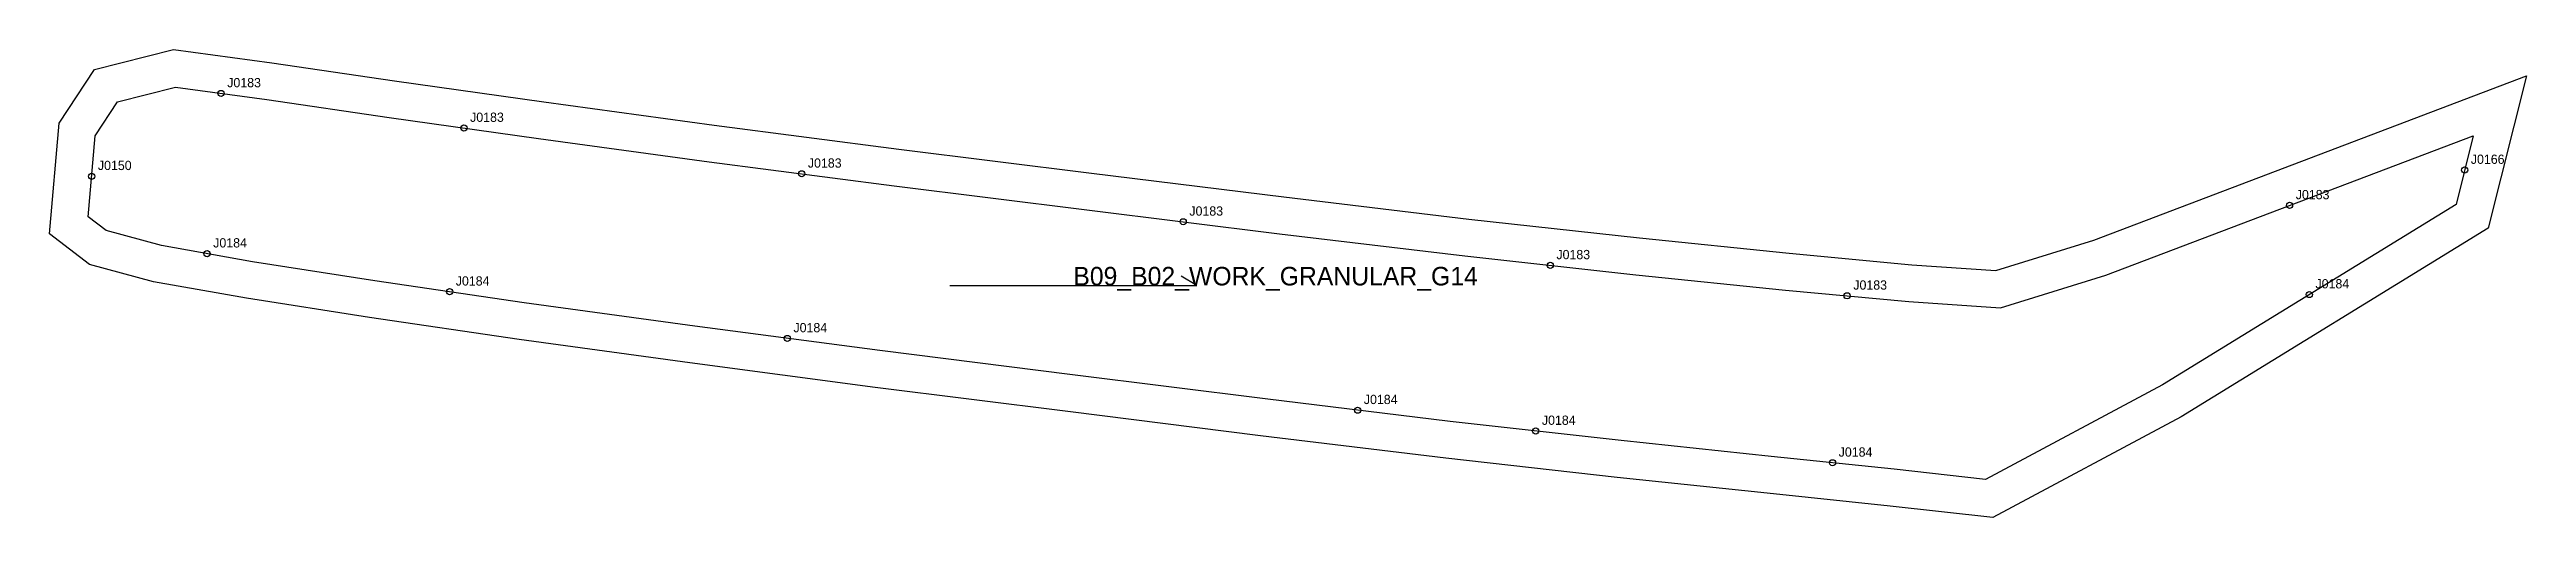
# Model space of a CAD drawing. Header units: millimetres. Extents: x -15 to 788, y -124 to 28.
import ezdxf

# ---------------------------------------------------------------- set-up
doc = ezdxf.new("R2010")
doc.units = ezdxf.units.MM
for name, color, linetype in [('CUT', 1, 'Continuous'), ('GRAIN', 3, 'Continuous'), ('LABEL', 7, 'Continuous'), ('NOTCH', 2, 'Continuous'), ('SEW', 5, 'Continuous')]:
    doc.layers.add(name, color=color, linetype=linetype)

msp = doc.modelspace()

# ---------------------------------------------------------------- linework, layer by layer
at = {"layer": 'CUT'}
msp.add_lwpolyline([(-11.69, 4.05), (-0.29, 21.47), (25.33, 27.9), (57.21, 23.57), (96.98, 17.82), (145.35, 10.93), (200.55, 3.45), (260.49, -4.34), (322.89, -12.11), (385.3, -19.84), (445.27, -27.04), (500.56, -33.11), (549.06, -38.04), (588.77, -41.77), (616.09, -43.67), (647.79, -33.79), (788.03, 19.37), (775.65, -29.92), (676.07, -91.06), (615.02, -123.64), (581.75, -119.96), (541.91, -115.81), (493.3, -110.67), (437.81, -104.48), (377.69, -97.18), (315.23, -89.37), (252.76, -81.52), (192.7, -73.62), (137.35, -65.97), (88.84, -58.86), (48.97, -52.65), (18.88, -47.31), (-1.9, -41.68), (-14.83, -31.76), (-11.69, 4.05)], close=True, dxfattribs=at)
at = {"layer": 'GRAIN'}
for p, q in [((357.02, -48.49), (352.02, -45.49)), ((277.02, -48.49), (357.02, -48.49))]:
    msp.add_line(p, q, dxfattribs=at)
at = {"layer": 'NOTCH'}
for centre in [(40.77, 13.69), (119.49, 2.49), (-1.15, -13.12), (228.97, -12.34), (768, -11.12), (711.25, -22.57), (352.63, -27.89), (36.22, -38.2), (471.6, -42), (114.84, -50.54), (567.84, -51.86), (717.65, -51.45), (224.3, -65.67), (409.18, -88.92), (466.9, -95.65), (563.1, -105.95)]:
    msp.add_circle(centre, 1, dxfattribs=at)
at = {"layer": 'SEW'}
msp.add_lwpolyline([(0, 0), (7.18, 10.97), (26, 15.7), (55.55, 11.68), (95.28, 5.94), (143.7, -0.95), (198.97, -8.45), (258.98, -16.24), (321.41, -24.02), (383.85, -31.75), (443.9, -38.96), (499.3, -45.04), (547.89, -49.99), (587.8, -53.74), (617.51, -55.8), (651.71, -45.14), (770.79, 0), (765.2, -22.25), (670.1, -80.65), (612.64, -111.31), (583.04, -108.03), (543.17, -103.88), (494.59, -98.74), (439.2, -92.56), (379.15, -85.27), (316.72, -77.47), (254.3, -69.62), (194.3, -61.72), (139.04, -54.09), (90.63, -47), (50.94, -40.81), (21.51, -35.59), (3.52, -30.72), (-2.3, -26.25)], close=True, dxfattribs=at)

# ---------------------------------------------------------------- texts
at = {"layer": 'LABEL'}
for s, height, p in [('J0183', 3, (42.77, 15.69)), ('J0183', 3, (121.49, 4.49)), ('J0183', 3, (230.97, -10.34)), ('J0166', 3, (770, -9.12)), ('J0150', 3, (0.85, -11.12)), ('J0183', 3, (354.63, -25.89)), ('J0183', 3, (713.25, -20.57)), ('J0184', 3, (38.22, -36.2)), ('J0183', 3, (473.6, -40)), ('J0184', 3, (116.84, -48.54)), ('B09_B02_WORK_GRANULAR_G14', 6, (317.02, -48.49)), ('J0183', 3, (569.84, -49.86)), ('J0184', 3, (719.65, -49.45)), ('J0184', 3, (226.3, -63.67)), ('J0184', 3, (411.18, -86.92)), ('J0184', 3, (468.9, -93.65)), ('J0184', 3, (565.1, -103.95))]:
    msp.add_text(s, height=height, dxfattribs=at).set_placement(p)

doc.saveas('drawing.dxf')
